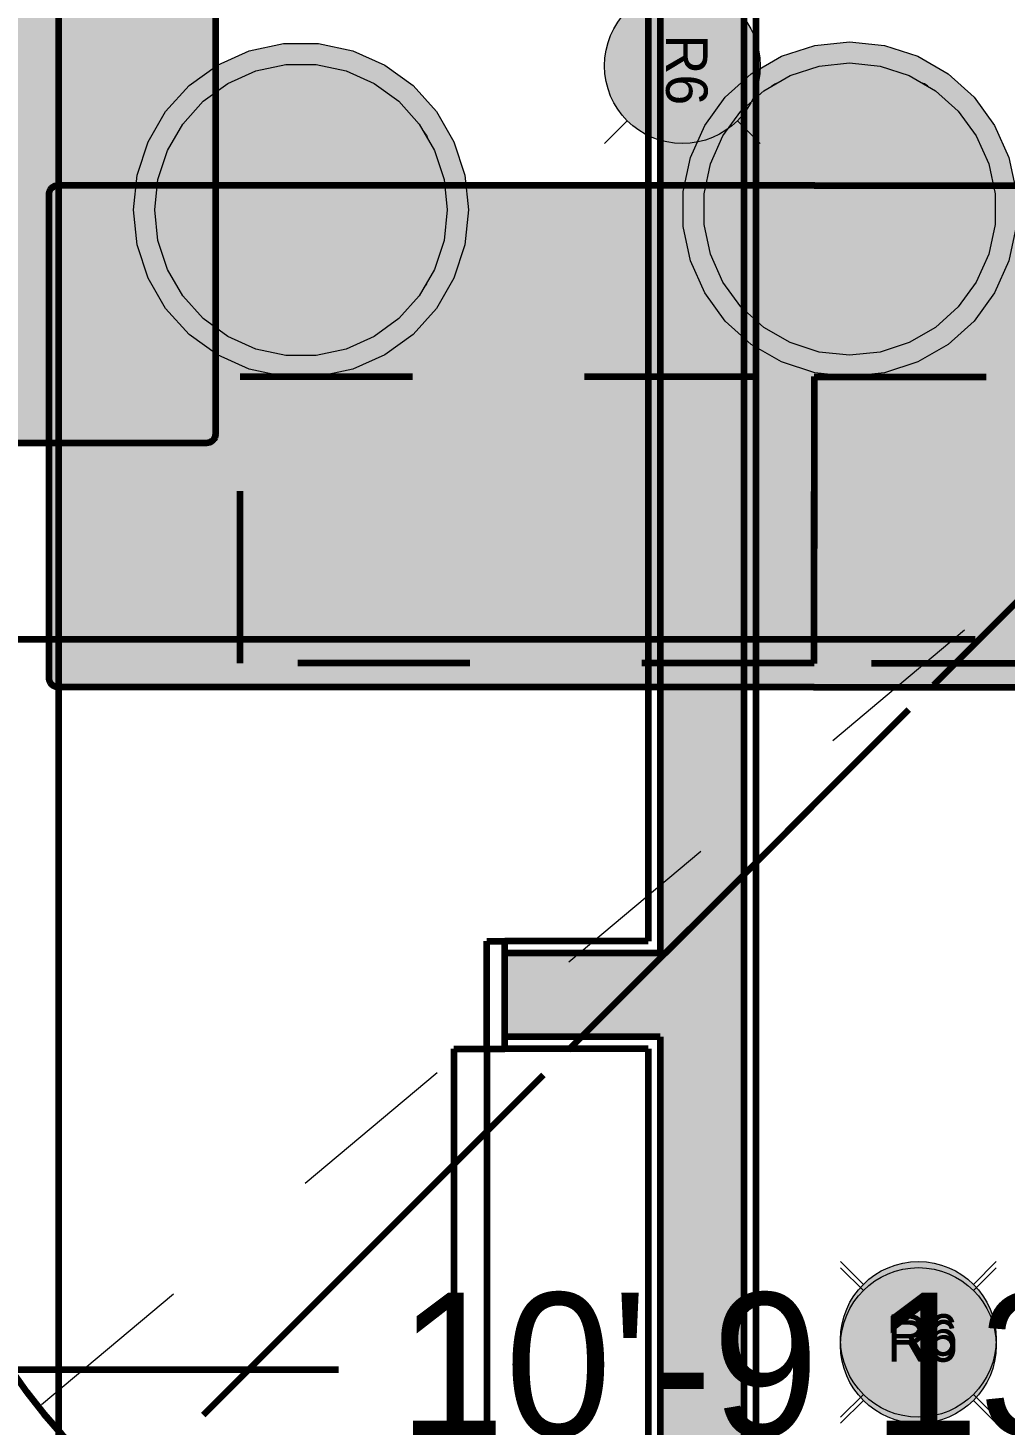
# Model space of a CAD drawing. Header units: inches. Extents: x -355 to 955, y -237 to 947.
# Drawn here: x 315.8 to 356.6, y 77.7 to 136.1 of the extents above; entities that cross this region are included whole.
import ezdxf

# ---------------------------------------------------------------- set-up
doc = ezdxf.new("R2010")
doc.units = ezdxf.units.IN
doc.header["$LTSCALE"] = 96
doc.header["$MEASUREMENT"] = 0
doc.linetypes.add('Dash', pattern=[0.225, 0.15, -0.075])
doc.linetypes.add('Dot', pattern=[0.15, 0.075, -0.075])
for name, color, linetype, lineweight, true_color in [('Cabinets_  Base-3', 7, 'Dot', 211, 0xa66968), ('Cabinets_ Countertops-2', 7, 'Continuous', 211, 0x804040), ('Cabinets_ Countertops-3', 7, 'Continuous', 211, 0x804040), ('CAD_  Default-2', 7, 'Continuous', 158, 0x000000), ('CAD_  Default-3', 7, 'Continuous', 158, 0x000000), ('Cameras-4', 7, 'Continuous', 0, 0x004080), ('Dimensions-3', 7, 'Continuous', 158, 0x000080), ('Doors-1', 7, 'Continuous', 158, 0x4b4b4b), ('Electrical-2', 7, 'Continuous', 211, 0xb90000), ('Electrical-3', 7, 'Continuous', 211, 0xb90000), ('Furniture_ Interior-2', 7, 'Continuous', 211, 0x8080c0), ('Furniture_ Interior-3', 7, 'Continuous', 211, 0x8080c0), ('Roof Planes-3', 7, 'Dash', 211, 0x6fa455), ('Walls_  Normal-1', 7, 'Continuous', 211, 0x000000)]:
    doc.layers.add(name, color=color, linetype=linetype, lineweight=lineweight, true_color=true_color)

# ---------------------------------------------------------------- blocks, each defined once
blk = doc.blocks.new('Recessed Down Light 6')
at = {"layer": 'Electrical-2', "color": 12, "lineweight": 0, "true_color": 0xb90000, "transparency": 33554687}
for p, q in [((-2.302, 5.556), (-3.255, 6.509)), ((2.301, 5.557), (3.254, 6.509)), ((-3.255, 0), (-2.301, 0.953)), ((3.254, 0), (2.301, 0.953))]:
    blk.add_line(p, q, dxfattribs=at)
blk.add_circle((0, 3.255), 3.255, dxfattribs=at)
at = {"layer": 'Electrical-2', "color": 7, "lineweight": 0, "true_color": 0xffffff, "transparency": 33554687}
for points in [[(0, 6.51), (-3.059, 4.368), (-3.255, 3.255), (-3.205, 3.82)], [(0, 6.51), (-3.255, 3.255), (-3.059, 2.142), (-3.205, 2.69)], [(0, 6.51), (-2.493, 5.347), (-3.059, 4.368), (-2.819, 4.882)], [(0, 6.51), (-3.059, 2.142), (-2.493, 1.163), (-2.819, 1.627)], [(0, 6.51), (-1.627, 6.074), (-2.493, 5.347), (-2.092, 5.748)], [(0, 6.51), (-2.493, 1.163), (-1.627, 0.436), (-2.092, 0.761)], [(0, 6.51), (-0.565, 6.46), (-1.627, 6.074), (-1.113, 6.313)], [(0, 6.51), (-1.627, 0.436), (-0.565, 0.049), (-1.113, 0.196)], [(0, 6.51), (-0.565, 0.049), (0.565, 0.049), (0, 0)], [(0, 6.51), (0.565, 0.049), (1.627, 0.436), (1.113, 0.196)], [(0, 6.51), (1.627, 0.436), (2.493, 1.163), (2.092, 0.761)], [(0, 6.51), (2.493, 1.163), (3.059, 2.142), (2.819, 1.627)], [(0, 6.51), (3.059, 2.142), (3.255, 3.255), (3.205, 2.69)], [(0, 6.51), (3.255, 3.255), (3.059, 4.368), (3.205, 3.82)], [(0, 6.51), (3.059, 4.368), (2.493, 5.347), (2.819, 4.882)], [(0, 6.51), (2.493, 5.347), (1.627, 6.074), (2.092, 5.748)], [(0, 6.51), (1.627, 6.074), (0.565, 6.46), (1.113, 6.313)]]:
    blk.add_solid(points, dxfattribs=at)
at = {"layer": 'Electrical-2', "color": 12, "lineweight": 0, "true_color": 0xb90000, "transparency": 33554687, "insert": (-1.314, 2.549), "char_height": 1.7351, "width": 3.12, "attachment_point": 7}
blk.add_mtext('\\fChief Blueprint|b0|i0|c0|p0;R6\\P', dxfattribs=at)
blk = doc.blocks.new('Diner Stool')
at = {"color": 163, "linetype": 'Continuous', "lineweight": 0, "true_color": 0x8080c0, "transparency": 33554687}
blk.add_lwpolyline([(-5.297, 3.942), (-5.817, 5.11), (-6.083, 6.361), (-6.083, 7.639), (-5.817, 8.89), (-5.297, 10.058), (-4.545, 11.093), (-3.595, 11.948), (-2.488, 12.587), (-1.272, 12.982), (0, 13.116), (1.272, 12.982), (2.488, 12.587), (3.595, 11.948), (4.545, 11.093), (5.297, 10.058), (5.817, 8.89), (6.083, 7.639), (6.083, 6.361), (5.817, 5.11), (5.297, 3.942), (4.545, 2.907), (3.595, 2.052), (2.488, 1.413), (1.272, 1.018), (0, 0.884), (-1.272, 1.018), (-2.488, 1.413), (-3.595, 2.052), (-4.545, 2.907)], close=True, dxfattribs=at)
at = {"color": 18, "linetype": 'Continuous', "lineweight": 0, "true_color": 0x000000, "transparency": 33554687}
for points in [[(-3.27, 1.864), (-3.135, 1.766), (-3.123, 1.758), (-3.01, 1.714)], [(3.27, 1.864), (3.135, 1.766), (3.123, 1.758), (3.01, 1.714)]]:
    blk.add_lwpolyline(points, dxfattribs=at)
at = {"color": 7, "linetype": 'Continuous', "lineweight": 0, "true_color": 0xffffff, "transparency": 33554687}
for points in [[(-2.488, 12.587), (-1.272, 12.982), (-2.488, 12.587), (1.272, 12.982)], [(-2.488, 12.587), (1.272, 12.982), (-2.488, 12.587), (2.488, 1.413)], [(-1.272, 12.982), (0, 13.116), (-1.272, 12.982), (1.272, 12.982)], [(1.272, 12.982), (2.488, 12.587), (1.272, 12.982), (3.595, 11.948)], [(1.272, 12.982), (3.595, 11.948), (1.272, 12.982), (5.297, 10.058)], [(1.272, 12.982), (5.297, 10.058), (1.272, 12.982), (2.488, 1.413)], [(-5.297, 10.058), (-4.545, 11.093), (-5.297, 10.058), (-2.488, 12.587)], [(-5.297, 10.058), (-2.488, 12.587), (-5.297, 10.058), (-2.488, 1.413)], [(-4.545, 11.093), (-3.595, 11.948), (-4.545, 11.093), (-2.488, 12.587)], [(-2.488, 12.587), (2.488, 1.413), (-2.488, 12.587), (-2.488, 1.413)], [(3.595, 11.948), (4.545, 11.093), (3.595, 11.948), (5.297, 10.058)], [(-4.545, 2.907), (-6.083, 6.361), (-4.545, 2.907), (-5.297, 10.058)], [(-6.083, 6.361), (-6.083, 7.639), (-6.083, 6.361), (-5.297, 10.058)], [(-6.083, 7.639), (-5.817, 8.89), (-6.083, 7.639), (-5.297, 10.058)], [(-4.545, 2.907), (-5.297, 10.058), (-4.545, 2.907), (-2.488, 1.413)], [(5.297, 10.058), (5.297, 3.942), (5.297, 10.058), (2.488, 1.413)], [(5.297, 10.058), (5.817, 8.89), (5.297, 10.058), (6.083, 7.639)], [(5.297, 10.058), (6.083, 7.639), (5.297, 10.058), (5.297, 3.942)], [(6.083, 7.639), (6.083, 6.361), (6.083, 7.639), (5.297, 3.942)], [(-4.545, 2.907), (-5.297, 3.942), (-4.545, 2.907), (-6.083, 6.361)], [(-5.297, 3.942), (-5.817, 5.11), (-5.297, 3.942), (-6.083, 6.361)], [(6.083, 6.361), (5.817, 5.11), (6.083, 6.361), (5.297, 3.942)], [(5.297, 3.942), (4.545, 2.907), (5.297, 3.942), (2.488, 1.413)], [(-4.545, 2.907), (-2.488, 1.413), (-4.545, 2.907), (-3.595, 2.052)], [(4.545, 2.907), (3.595, 2.052), (4.545, 2.907), (2.488, 1.413)], [(2.488, 1.413), (-1.272, 1.018), (2.488, 1.413), (-2.488, 1.413)], [(2.488, 1.413), (1.272, 1.018), (2.488, 1.413), (-1.272, 1.018)], [(1.272, 1.018), (0, 0.884), (1.272, 1.018), (-1.272, 1.018)]]:
    blk.add_solid(points, dxfattribs=at)
at = {"layer": 'Furniture_ Interior-2', "color": 163, "lineweight": 0, "true_color": 0x8080c0, "transparency": 33554687}
blk.add_lwpolyline([(-6.062, 3.5), (-6.657, 4.837), (-6.962, 6.268), (-6.962, 7.732), (-6.657, 9.163), (-6.062, 10.5), (-5.202, 11.684), (-4.115, 12.663), (-2.847, 13.395), (-1.455, 13.847), (0, 14), (1.455, 13.847), (2.847, 13.395), (4.115, 12.663), (5.202, 11.684), (6.062, 10.5), (6.657, 9.163), (6.962, 7.732), (6.962, 6.268), (6.657, 4.837), (6.062, 3.5), (5.202, 2.316), (4.115, 1.337), (2.847, 0.605), (1.455, 0.153), (0, 0), (-1.455, 0.153), (-2.847, 0.605), (-4.115, 1.337), (-5.202, 2.316)], close=True, dxfattribs=at)
at = {"layer": 'Furniture_ Interior-2', "color": 7, "lineweight": 0, "true_color": 0xffffff, "transparency": 33554687}
for points in [[(-5.202, 2.316), (-5.202, 11.684), (-5.202, 2.316), (-1.455, 13.847)], [(-5.202, 11.684), (-4.115, 12.663), (-5.202, 11.684), (-1.455, 13.847)], [(-5.202, 2.316), (-1.455, 13.847), (-5.202, 2.316), (-1.455, 0.153)], [(-4.115, 12.663), (-2.847, 13.395), (-4.115, 12.663), (-1.455, 13.847)], [(-1.455, 13.847), (0, 14), (-1.455, 13.847), (1.455, 13.847)], [(-1.455, 13.847), (1.455, 13.847), (-1.455, 13.847), (-1.455, 0.153)], [(1.455, 13.847), (1.455, 0.153), (1.455, 13.847), (-1.455, 0.153)], [(1.455, 13.847), (2.847, 13.395), (1.455, 13.847), (4.115, 12.663)], [(1.455, 13.847), (4.115, 12.663), (1.455, 13.847), (5.202, 11.684)], [(1.455, 13.847), (5.202, 11.684), (1.455, 13.847), (1.455, 0.153)], [(-5.202, 2.316), (-6.657, 4.837), (-5.202, 2.316), (-5.202, 11.684)], [(-6.657, 4.837), (-6.657, 9.163), (-6.657, 4.837), (-5.202, 11.684)], [(-6.657, 9.163), (-6.062, 10.5), (-6.657, 9.163), (-5.202, 11.684)], [(5.202, 11.684), (5.202, 2.316), (5.202, 11.684), (1.455, 0.153)], [(5.202, 11.684), (6.062, 10.5), (5.202, 11.684), (6.657, 9.163)], [(5.202, 11.684), (6.657, 9.163), (5.202, 11.684), (6.657, 4.837)], [(5.202, 11.684), (6.657, 4.837), (5.202, 11.684), (5.202, 2.316)], [(-6.657, 4.837), (-6.962, 7.732), (-6.657, 4.837), (-6.657, 9.163)], [(6.657, 9.163), (6.962, 7.732), (6.657, 9.163), (6.657, 4.837)], [(-6.657, 4.837), (-6.962, 6.268), (-6.657, 4.837), (-6.962, 7.732)], [(6.962, 7.732), (6.962, 6.268), (6.962, 7.732), (6.657, 4.837)], [(-5.202, 2.316), (-6.062, 3.5), (-5.202, 2.316), (-6.657, 4.837)], [(6.657, 4.837), (6.062, 3.5), (6.657, 4.837), (5.202, 2.316)], [(-5.202, 2.316), (-1.455, 0.153), (-5.202, 2.316), (-4.115, 1.337)], [(5.202, 2.316), (4.115, 1.337), (5.202, 2.316), (1.455, 0.153)], [(-1.455, 0.153), (-2.847, 0.605), (-1.455, 0.153), (-4.115, 1.337)], [(4.115, 1.337), (2.847, 0.605), (4.115, 1.337), (1.455, 0.153)], [(1.455, 0.153), (0, 0), (1.455, 0.153), (-1.455, 0.153)]]:
    blk.add_solid(points, dxfattribs=at)

msp = doc.modelspace()

# ---------------------------------------------------------------- linework, layer by layer
at = {"layer": 'Cabinets_  Base-3', "color": 35, "true_color": 0xa66968, "transparency": 33554687}
for p, q in [((324.638, 109.537), (324.638, 121.537)), ((324.638, 121.537), (348.638, 121.537)), ((348.638, 121.537), (348.638, 121.526)), ((348.638, 121.537), (348.638, 109.537)), ((348.638, 121.526), (372.638, 121.526)), ((348.638, 109.526), (348.638, 121.526)), ((348.638, 109.537), (324.638, 109.537)), ((348.638, 109.526), (348.638, 109.537)), ((372.638, 109.526), (348.638, 109.526))]:
    msp.add_line(p, q, dxfattribs=at)
for points in [[(324.638, 121.537), (348.638, 121.537), (348.638, 109.537), (324.638, 109.537)], [(348.638, 121.526), (372.638, 121.526), (372.638, 109.526), (348.638, 109.526)]]:
    msp.add_lwpolyline(points, close=True, dxfattribs=at)
at = {"layer": 'Cabinets_  Base-3', "color": 7, "true_color": 0xf1f1f1, "transparency": 33554687}
for points in [[(324.638, 109.537), (324.638, 121.537), (324.638, 109.537), (348.638, 109.537)], [(324.638, 121.537), (348.638, 121.537), (324.638, 121.537), (348.638, 109.537)], [(348.638, 109.526), (348.638, 121.526), (348.638, 109.526), (372.638, 109.526)], [(348.638, 121.526), (372.638, 121.526), (348.638, 121.526), (372.638, 109.526)]]:
    msp.add_solid(points, dxfattribs=at)
at = {"layer": 'Cabinets_ Countertops-2', "transparency": 33554687}
msp.add_lwpolyline([(251.975, 118.786, -0.414214), (251.6, 119.161), (251.6, 152.411, -0.414214), (251.975, 152.786), (287.6, 152.786), (287.6, 152.748), (323.225, 152.748, -0.414214), (323.6, 152.373), (323.6, 119.123, -0.414214), (323.225, 118.748), (287.6, 118.748), (287.6, 118.786)], format="xyb", close=True, dxfattribs=at)
at = {"layer": 'Cabinets_ Countertops-3', "transparency": 33554687}
msp.add_lwpolyline([(317.013, 108.537, -0.414214), (316.638, 108.912), (316.638, 129.162, -0.414214), (317.013, 129.537), (348.638, 129.537), (348.638, 129.526), (380.263, 129.526, -0.414214), (380.638, 129.151), (380.638, 108.901, -0.414214), (380.263, 108.526), (348.638, 108.526), (348.638, 108.537)], format="xyb", close=True, dxfattribs=at)
at = {"layer": 'CAD_  Default-2', "color": 18, "linetype": 'Continuous', "lineweight": 0, "true_color": 0x000000, "transparency": 33554687}
msp.add_lwpolyline([(251.975, 118.786, -0.414214), (251.6, 119.161), (251.6, 152.411, -0.414214), (251.975, 152.786), (287.6, 152.786), (287.6, 152.748), (323.225, 152.748, -0.414214), (323.6, 152.373), (323.6, 119.123, -0.414214), (323.225, 118.748), (287.6, 118.748), (287.6, 118.786)], format="xyb", close=True, dxfattribs=at)
at = {"layer": 'CAD_  Default-2', "color": 7, "linetype": 'Continuous', "lineweight": 0, "true_color": 0xf1f1f1, "transparency": 33554687}
for points in [[(287.6, 152.748), (323.225, 152.748), (287.6, 152.748), (287.6, 118.786)], [(323.225, 152.748), (323.225, 118.748), (323.225, 152.748), (287.6, 118.786)], [(323.225, 152.748), (323.6, 152.373), (323.225, 152.748), (323.6, 119.123)], [(323.225, 152.748), (323.6, 119.123), (323.225, 152.748), (323.225, 118.748)], [(323.225, 118.748), (287.6, 118.748), (323.225, 118.748), (287.6, 118.786)], [(323.6, 119.123), (323.413, 118.798), (323.6, 119.123), (323.225, 118.748)], [(323.413, 118.798), (323.322, 118.76), (323.413, 118.798), (323.225, 118.748)], [(323.322, 118.76), (323.274, 118.751), (323.322, 118.76), (323.225, 118.748)], [(323.413, 118.798), (323.369, 118.776), (323.413, 118.798), (323.322, 118.76)], [(323.6, 119.123), (323.49, 118.857), (323.6, 119.123), (323.413, 118.798)], [(323.49, 118.857), (323.453, 118.825), (323.49, 118.857), (323.413, 118.798)], [(323.6, 119.123), (323.55, 118.935), (323.6, 119.123), (323.49, 118.857)], [(323.55, 118.935), (323.523, 118.894), (323.55, 118.935), (323.49, 118.857)], [(323.6, 119.123), (323.571, 118.979), (323.6, 119.123), (323.55, 118.935)], [(323.6, 119.123), (323.587, 119.025), (323.6, 119.123), (323.571, 118.979)], [(323.6, 119.123), (323.597, 119.074), (323.6, 119.123), (323.587, 119.025)]]:
    msp.add_solid(points, dxfattribs=at)
at = {"layer": 'CAD_  Default-3', "color": 18, "linetype": 'Continuous', "lineweight": 0, "true_color": 0x000000, "transparency": 33554687}
msp.add_lwpolyline([(317.013, 108.537, -0.414214), (316.638, 108.912), (316.638, 129.162, -0.414214), (317.013, 129.537), (348.638, 129.537), (348.638, 129.526), (380.263, 129.526, -0.414214), (380.638, 129.151), (380.638, 108.901, -0.414214), (380.263, 108.526), (348.638, 108.526), (348.638, 108.537)], format="xyb", close=True, dxfattribs=at)
at = {"layer": 'CAD_  Default-3', "color": 7, "linetype": 'Continuous', "lineweight": 0, "true_color": 0xf1f1f1, "transparency": 33554687}
for points in [[(317.013, 108.537), (316.638, 108.912), (317.013, 108.537), (317.013, 129.537)], [(316.638, 108.912), (316.638, 129.162), (316.638, 108.912), (317.013, 129.537)], [(316.638, 129.162), (316.964, 129.534), (316.638, 129.162), (317.013, 129.537)], [(316.638, 129.162), (316.667, 129.306), (316.638, 129.162), (316.964, 129.534)], [(316.638, 129.162), (316.651, 129.259), (316.638, 129.162), (316.667, 129.306)], [(316.638, 129.162), (316.642, 129.211), (316.638, 129.162), (316.651, 129.259)], [(316.667, 129.306), (316.916, 129.524), (316.667, 129.306), (316.964, 129.534)], [(316.667, 129.306), (316.748, 129.427), (316.667, 129.306), (316.916, 129.524)], [(316.667, 129.306), (316.689, 129.35), (316.667, 129.306), (316.748, 129.427)], [(316.689, 129.35), (316.716, 129.39), (316.689, 129.35), (316.748, 129.427)], [(316.748, 129.427), (316.87, 129.509), (316.748, 129.427), (316.916, 129.524)], [(316.748, 129.427), (316.826, 129.487), (316.748, 129.427), (316.87, 129.509)], [(316.748, 129.427), (316.785, 129.46), (316.748, 129.427), (316.826, 129.487)], [(317.013, 108.537), (317.013, 129.537), (317.013, 108.537), (348.638, 129.526)], [(317.013, 129.537), (348.638, 129.537), (317.013, 129.537), (348.638, 129.526)], [(317.013, 108.537), (348.638, 129.526), (317.013, 108.537), (348.638, 108.537)], [(348.638, 129.526), (380.263, 129.526), (348.638, 129.526), (348.638, 108.537)], [(380.263, 129.526), (380.263, 108.526), (380.263, 129.526), (348.638, 108.537)], [(317.013, 108.537), (316.667, 108.769), (317.013, 108.537), (316.638, 108.912)], [(316.667, 108.769), (316.651, 108.815), (316.667, 108.769), (316.638, 108.912)], [(316.651, 108.815), (316.642, 108.863), (316.651, 108.815), (316.638, 108.912)], [(317.013, 108.537), (316.748, 108.647), (317.013, 108.537), (316.667, 108.769)], [(316.748, 108.647), (316.689, 108.725), (316.748, 108.647), (316.667, 108.769)], [(316.748, 108.647), (316.716, 108.684), (316.748, 108.647), (316.689, 108.725)], [(317.013, 108.537), (316.826, 108.587), (317.013, 108.537), (316.748, 108.647)], [(316.826, 108.587), (316.785, 108.615), (316.826, 108.587), (316.748, 108.647)], [(317.013, 108.537), (316.87, 108.566), (317.013, 108.537), (316.826, 108.587)], [(317.013, 108.537), (316.964, 108.54), (317.013, 108.537), (316.87, 108.566)], [(316.964, 108.54), (316.916, 108.55), (316.964, 108.54), (316.87, 108.566)], [(380.263, 108.526), (348.638, 108.526), (380.263, 108.526), (348.638, 108.537)]]:
    msp.add_solid(points, dxfattribs=at)
at = {"layer": 'Cameras-4', "linetype": 'Dot', "transparency": 33554687}
msp.add_line((-36.67, -217.663), (364.559, 119.008), dxfattribs=at)
at = {"layer": 'Dimensions-3', "color": 176, "linetype": 'Continuous', "lineweight": 158, "true_color": 0x000080, "transparency": 33554687}
for p, q in [((317.028, 172.739), (317.028, 41)), ((355.38, 110.526), (286, 110.526)), ((328.746, 79.974), (285.5, 79.974))]:
    msp.add_line(p, q, dxfattribs=at)
at = {"layer": 'Doors-1', "transparency": 33554687}
for p, q in [((334.946, 97.912), (335.696, 97.912)), ((334.946, 93.412), (334.946, 97.912)), ((335.696, 93.412), (335.696, 97.912)), ((333.571, 93.412), (333.571, 69.412)), ((333.571, 93.412), (334.946, 93.412)), ((334.946, 93.412), (335.696, 93.412)), ((334.946, 93.412), (334.946, 69.412))]:
    msp.add_line(p, q, dxfattribs=at)
msp.add_arc((334.946, 93.412), 24, 180, 270, dxfattribs=at)
at = {"layer": 'Roof Planes-3', "transparency": 33554687}
for points in [[(262, 413), (459.5, 215.5), (459.5, 214.5), (262, 17), (262, 101.448), (375.452, 214.899), (262, 328.351)], [(262, 17), (459.5, 214.5), (657, 17)]]:
    msp.add_lwpolyline(points, close=True, dxfattribs=at)
at = {"layer": 'Walls_  Normal-1', "color": 18, "linetype": 'Continuous', "lineweight": 211, "true_color": 0x000000, "transparency": 33554687}
for p, q in [((341.696, 187.113), (341.696, 97.912)), ((342.196, 187.113), (342.196, 97.412)), ((345.696, 187.113), (345.696, 40.719)), ((346.196, 187.113), (346.196, 41.219)), ((335.696, 93.412), (335.696, 97.912)), ((341.696, 97.912), (335.696, 97.912)), ((335.696, 93.912), (335.696, 97.412)), ((342.196, 97.412), (335.696, 97.412)), ((342.196, 93.912), (335.696, 93.912)), ((342.196, 93.912), (342.196, 40.719)), ((341.696, 93.412), (335.696, 93.412)), ((341.696, 93.412), (341.696, 41.219))]:
    msp.add_line(p, q, dxfattribs=at)
at = {"layer": 'Walls_  Normal-1', "color": 53, "true_color": 0xe3d062, "transparency": 33554687}
for points in [[(345.696, 187.113), (345.696, 40.719), (342.196, 187.113), (342.196, 40.719)], [(342.196, 93.912), (335.696, 93.912), (342.196, 97.412), (335.696, 97.412)]]:
    msp.add_solid(points, dxfattribs=at)

# ---------------------------------------------------------------- block references
at = {"layer": 'Electrical-2', "linetype": 'Continuous', "lineweight": 0, "transparency": 33554687, "rotation": 270}
msp.add_blockref('Recessed Down Light 6', (339.872, 134.532), dxfattribs=at)
at = {"layer": 'Electrical-3', "transparency": 33554687, "rotation": 360}
for p in [(353, 78), (353, 77.745)]:
    msp.add_blockref('Recessed Down Light 6', p, dxfattribs=at)
at = {"layer": 'Furniture_ Interior-3', "transparency": 33554687}
for p, rotation in [((334.178, 128.499), 90), ((350.123, 135.537), 180)]:
    msp.add_blockref('Diner Stool', p, dxfattribs=dict(at, rotation=rotation))

# ---------------------------------------------------------------- texts
at = {"layer": 'Dimensions-3', "color": 176, "linetype": 'Continuous', "lineweight": 158, "true_color": 0x000080, "transparency": 33554687, "insert": (331.247, 77.117), "char_height": 6, "width": 46.74, "attachment_point": 7}
msp.add_mtext('\\fChief Blueprint|b0|i0|c0|p0;10\'-9 13/16"', dxfattribs=at)

doc.saveas('drawing.dxf')
